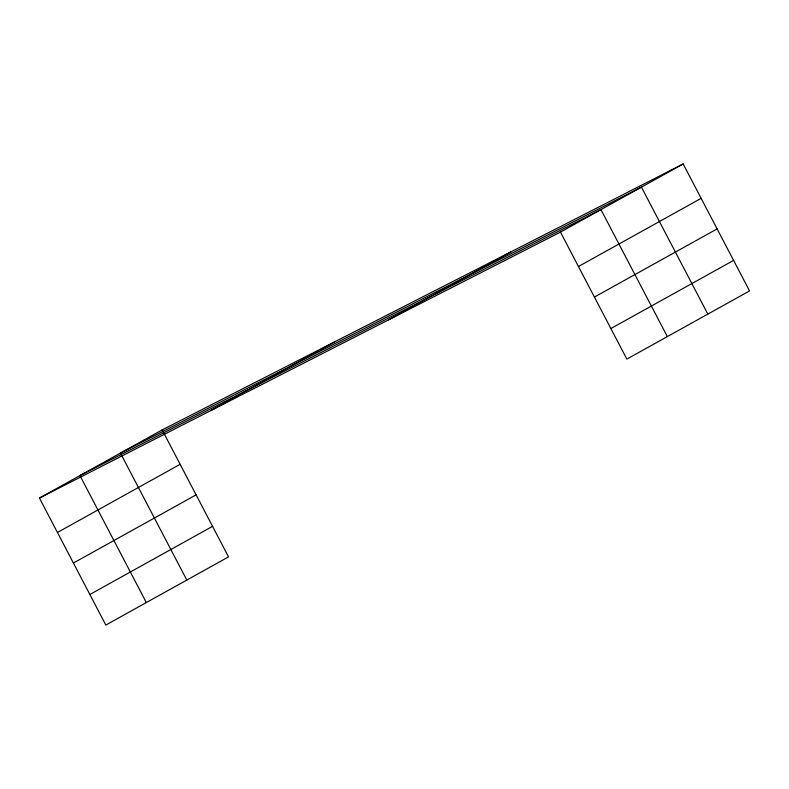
<?xml version="1.0" encoding="UTF-8"?>
<svg xmlns="http://www.w3.org/2000/svg" width="789" height="789" viewBox="0 0 789 789"><rect width="100%" height="100%" fill="white"/><g stroke="black" fill="none" stroke-linecap="round" stroke-linejoin="round"><path stroke-width="1.18" d="M162.149 429.906L228.534 556.886L105.834 625.046L39.45 498.066L162.149 429.906L683.166 163.954L749.55 290.934L626.851 359.094L560.466 232.114L683.166 163.954M211.383 410.3L334.082 342.14M388.533 319.88L511.233 251.721M57.439 532.467L180.139 464.307M578.455 266.514L701.155 198.355M73.407 563.021L196.106 494.861M594.423 297.068L717.122 228.909M89.867 594.492L212.557 526.342M610.883 328.54L733.583 260.39M39.45 498.066L560.466 232.114M707.832 314.111L641.447 187.131L120.431 453.083L186.815 580.063M667.346 336.597L600.962 209.618L79.945 475.57L146.32 602.549"/></g></svg>
